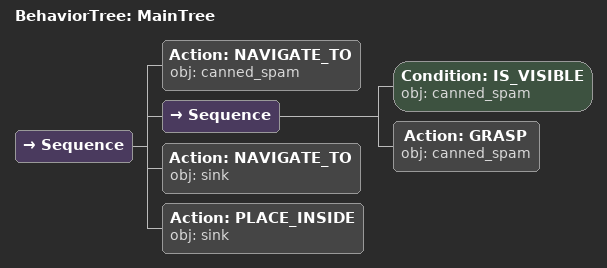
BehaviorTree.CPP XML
<root main_tree_to_execute="MainTree">
  <BehaviorTree ID="MainTree">
    <Sequence>
      <!-- Navigate to canned_spam -->
      <Action ID="NAVIGATE_TO" obj="canned_spam" />
      <Sequence>
        <!-- Check canned_spam is visible before GRASP -->
        <Condition ID="IS_VISIBLE" obj="canned_spam" />
        <!-- Grasp canned_spam -->
        <Action ID="GRASP" obj="canned_spam" />
      </Sequence>
      <!-- Navigate to sink -->
      <Action ID="NAVIGATE_TO" obj="sink" />
      <!-- Place inside sink -->
      <Action ID="PLACE_INSIDE" obj="sink" />
    </Sequence>
  </BehaviorTree>
</root>
